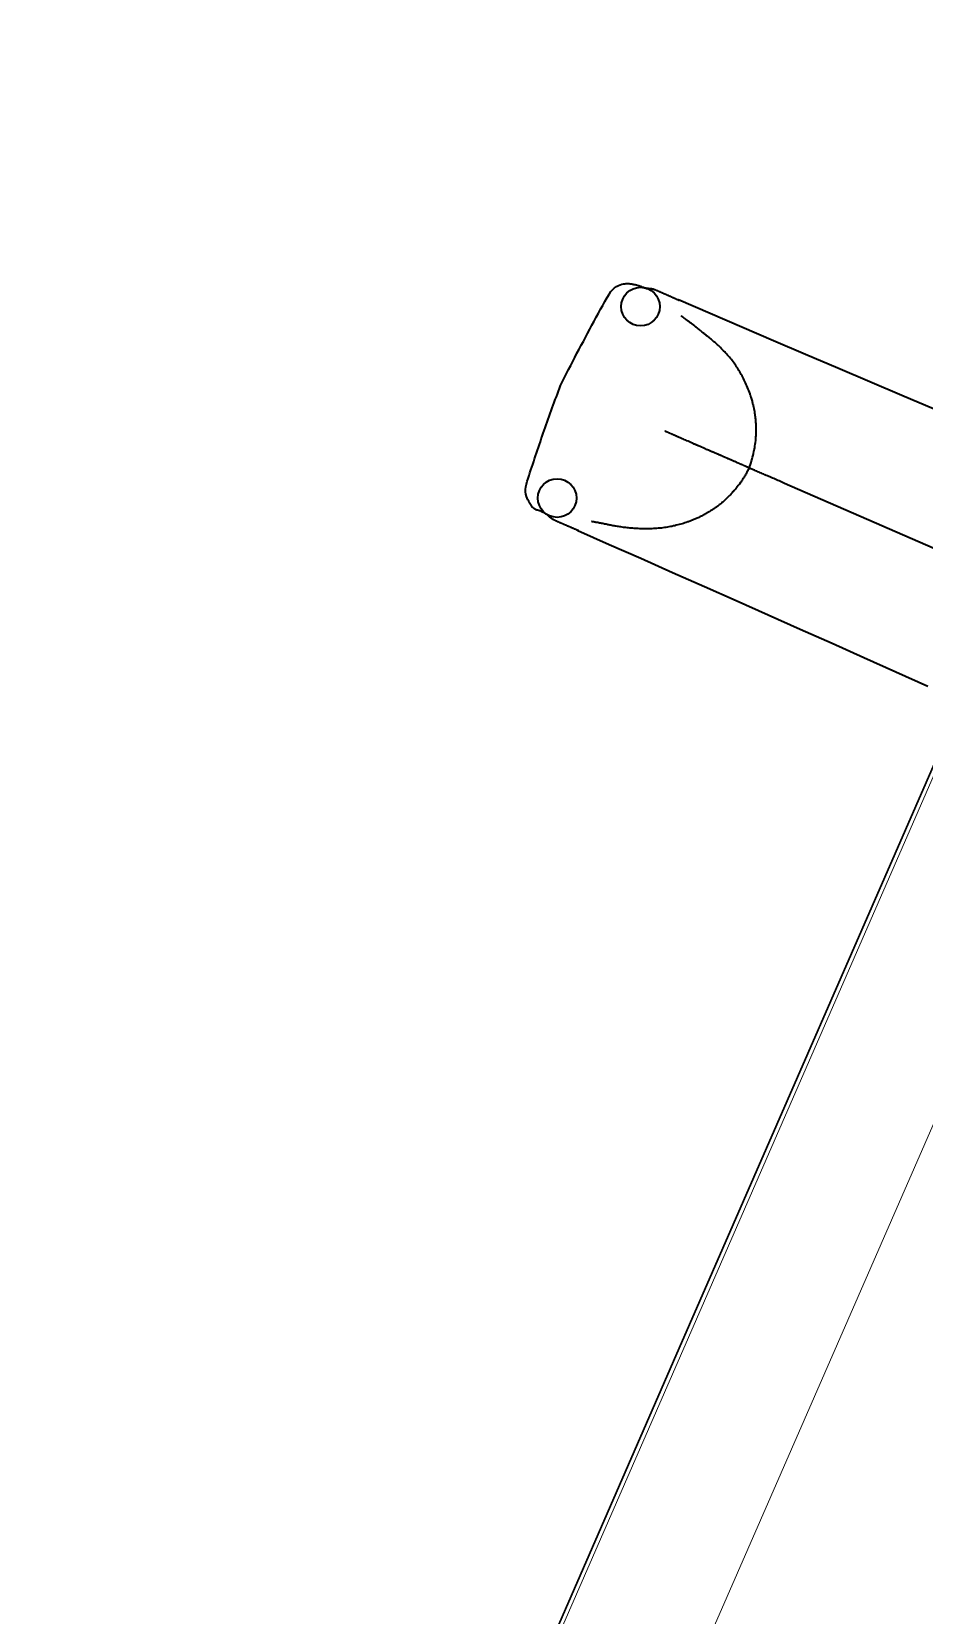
# Model space of a CAD drawing. Header units: millimetres. Extents: x -37281 to 954596, y -59787 to 956680.
# Drawn here: x 869663.5 to 869732.8, y -15136.8 to -15013.8 of the extents above; entities that cross this region are included whole.
import ezdxf

# ---------------------------------------------------------------- set-up
doc = ezdxf.new("R2010")
doc.units = ezdxf.units.MM
doc.header["$MEASUREMENT"] = 0
doc.linetypes.add('Dot & Dashed', pattern=[670.277762, 352.777767, -176.388884, 0, -141.111112])
for name, color, linetype, lineweight in [('0_Pen_No__7', 7, 'Continuous', 35), ('0_Pen_No__9', 7, 'Continuous', 13), ('New_A-20-M_Roof_Pen_No__93', 8, 'Continuous', 13), ('New_A-25-M_Curtain_Wall_Pen_No__90', 8, 'Continuous', 20), ('New_A-25-M_Wall_Ext_Pen_No__87', 8, 'Continuous', 20)]:
    doc.layers.add(name, color=color, linetype=linetype, lineweight=lineweight)
for name, color, linetype in [('New_A-20-M_Roof', 7, 'Continuous'), ('New_A-25-M_Curtain_Wall', 7, 'Continuous'), ('New_A-25-M_Wall_Ext', 7, 'Continuous'), ('New_ArchiCAD Windows', 7, 'Continuous')]:
    doc.layers.add(name, color=color, linetype=linetype)
doc.layers.add('New_A-25-M_Curtain_Wall_Pen_No__69', color=7, linetype='Continuous', lineweight=20, true_color=0x606060)
doc.layers.add('New_ArchiCAD Windows_Pen_No__23', color=7, linetype='Continuous', lineweight=30, true_color=0x2a2a2a)

# ---------------------------------------------------------------- blocks, each defined once
blk = doc.blocks.new('Wall_243_2', base_point=(874395.1, -4631.3))
at = {"layer": 'New_A-25-M_Wall_Ext_Pen_No__87', "linetype": 'Continuous', "flags": 128}
blk.add_lwpolyline([(874303.43, -4591.33), (866444.97, -22613.27)], dxfattribs=at)
blk = doc.blocks.new('Wall_245_2', base_point=(874285.09, -4632.6))
at = {"layer": 'New_A-25-M_Wall_Ext_Pen_No__87', "linetype": 'Continuous', "flags": 128}
blk.add_lwpolyline([(869174.27, -16353.33), (874285.09, -4632.6)], dxfattribs=at)
blk = doc.blocks.new('Triple Window 19_2')
at = {"layer": 'New_ArchiCAD Windows_Pen_No__23', "linetype": 'Continuous'}
for p, q in [((662.5, 0), (725, 0)), ((725, 0), (812.5, 0))]:
    blk.add_line(p, q, dxfattribs=at)
blk = doc.blocks.new('Wall_353_2', base_point=(874468.42, -4712.54))
at = {"layer": 'New_ArchiCAD Windows', "color": 251, "linetype": 'Continuous', "lineweight": 20, "true_color": 0x606060, "xscale": -1, "zscale": 1000, "rotation": 66.44041158399281}
blk.add_blockref('Triple Window 19_2', (870003.55, -14451.52), dxfattribs=at)
blk = doc.blocks.new('Morph_2_2', base_point=(864302.5, 0))
at = {"layer": 'New_A-20-M_Roof_Pen_No__93', "linetype": 'Continuous', "flags": 128}
blk.add_lwpolyline([(866367.03, -22792.01), (874315.32, -4564.06)], dxfattribs=at)
blk = doc.blocks.new('Beam_8_2', base_point=(874303.43, -4591.33))
at = {"layer": 'New_A-25-M_Curtain_Wall_Pen_No__69', "linetype": 'Dot & Dashed'}
blk.add_line((874303.43, -4591.33), (866444.97, -22613.27), dxfattribs=at)
at = {"layer": 'New_A-25-M_Curtain_Wall_Pen_No__90', "linetype": 'Continuous'}
blk.add_line((874303.43, -4591.33), (866444.97, -22613.27), dxfattribs=at)

msp = doc.modelspace()

# ---------------------------------------------------------------- linework, layer by layer
at = {"layer": '0_Pen_No__7', "linetype": 'Continuous', "flags": 128}
for points in [[(869708.34, -15034.12), (869708.46, -15033.95), (869708.6, -15033.8), (869708.74, -15033.67), (869708.89, -15033.57), (869709.04, -15033.49), (869709.19, -15033.43), (869709.32, -15033.38), (869709.43, -15033.36), (869709.53, -15033.34), (869709.62, -15033.33), (869709.7, -15033.33), (869709.77, -15033.33), (869709.83, -15033.33), (869709.89, -15033.33), (869709.95, -15033.34), (869710, -15033.35), (869710.05, -15033.35), (869710.09, -15033.36), (869710.14, -15033.37), (869710.19, -15033.38), (869710.23, -15033.39), (869710.27, -15033.39), (869710.32, -15033.4), (869710.36, -15033.41), (869710.4, -15033.42), (869710.44, -15033.43), (869710.48, -15033.45), (869710.52, -15033.46), (869710.55, -15033.47), (869710.59, -15033.48), (869710.63, -15033.49), (869710.67, -15033.51), (869710.7, -15033.52), (869710.74, -15033.53), (869710.78, -15033.54), (869710.81, -15033.56), (869710.85, -15033.57), (869710.89, -15033.58), (869710.93, -15033.6), (869710.97, -15033.61), (869711, -15033.62), (869711.04, -15033.64), (869711.08, -15033.65), (869711.11, -15033.66), (869711.15, -15033.67), (869711.18, -15033.68), (869711.22, -15033.7)], [(869701.89, -15048.91), (869701.96, -15048.7), (869702.03, -15048.48), (869702.1, -15048.26), (869702.17, -15048.04), (869702.24, -15047.82), (869702.31, -15047.6), (869702.38, -15047.38), (869702.46, -15047.16), (869702.53, -15046.94), (869702.6, -15046.72), (869702.68, -15046.51), (869702.75, -15046.29), (869702.83, -15046.07), (869702.9, -15045.85), (869702.98, -15045.63), (869703.05, -15045.41), (869703.13, -15045.19), (869703.2, -15044.97), (869703.28, -15044.75), (869703.36, -15044.53), (869703.43, -15044.31), (869703.51, -15044.1), (869703.59, -15043.88), (869703.66, -15043.66), (869703.74, -15043.44), (869703.82, -15043.22), (869703.9, -15043), (869703.98, -15042.79), (869704.06, -15042.57), (869704.14, -15042.35), (869704.22, -15042.13), (869704.3, -15041.92), (869704.38, -15041.7), (869704.46, -15041.48), (869704.54, -15041.26), (869704.7, -15040.95), (869704.85, -15040.63), (869705.01, -15040.32), (869705.17, -15040.01), (869705.34, -15039.69), (869705.5, -15039.38), (869705.66, -15039.07), (869705.82, -15038.75), (869705.99, -15038.44), (869706.15, -15038.13), (869706.32, -15037.82), (869706.48, -15037.51), (869706.65, -15037.2), (869706.82, -15036.88), (869706.98, -15036.57), (869707.15, -15036.26), (869707.32, -15035.95), (869707.49, -15035.64), (869707.66, -15035.33), (869707.83, -15035.03), (869708, -15034.72), (869708.17, -15034.42), (869708.34, -15034.12)], [(869711.13, -15033.67), (869711.15, -15033.67), (869711.16, -15033.67), (869711.17, -15033.67), (869711.18, -15033.67), (869711.19, -15033.68), (869711.2, -15033.68), (869711.21, -15033.68), (869711.22, -15033.68), (869711.23, -15033.68), (869711.24, -15033.68), (869711.25, -15033.68), (869711.26, -15033.69), (869711.27, -15033.69), (869711.28, -15033.69), (869711.3, -15033.69), (869711.31, -15033.69), (869711.32, -15033.69), (869711.33, -15033.7)], [(869711.31, -15033.69), (869711.33, -15033.69), (869711.35, -15033.69), (869711.36, -15033.69), (869711.37, -15033.7), (869711.38, -15033.7), (869711.4, -15033.7), (869711.41, -15033.7), (869711.42, -15033.7), (869711.44, -15033.7), (869711.46, -15033.7), (869711.47, -15033.7), (869711.49, -15033.71), (869711.51, -15033.71), (869711.53, -15033.71), (869711.55, -15033.71), (869711.57, -15033.72), (869711.59, -15033.72), (869711.61, -15033.72), (869711.63, -15033.73), (869711.66, -15033.73), (869711.68, -15033.74), (869711.7, -15033.74), (869711.73, -15033.75), (869711.75, -15033.76), (869711.77, -15033.76), (869711.8, -15033.77), (869711.82, -15033.78), (869711.85, -15033.79), (869711.87, -15033.79), (869711.89, -15033.8), (869711.92, -15033.81), (869711.94, -15033.82), (869711.97, -15033.83), (869711.99, -15033.84), (869712.01, -15033.85), (869712.03, -15033.86), (869712.05, -15033.87), (869712.07, -15033.88), (869712.09, -15033.88), (869712.11, -15033.89), (869712.13, -15033.9), (869712.15, -15033.91), (869712.17, -15033.92), (869712.19, -15033.93), (869712.21, -15033.94), (869712.23, -15033.95), (869712.25, -15033.95), (869712.27, -15033.96), (869712.29, -15033.97), (869712.31, -15033.98), (869712.33, -15033.99), (869712.35, -15034), (869712.37, -15034.01), (869712.39, -15034.02), (869712.41, -15034.02), (869712.43, -15034.03), (869712.45, -15034.04), (869712.47, -15034.05), (869712.49, -15034.06), (869712.51, -15034.07), (869712.53, -15034.08), (869712.55, -15034.09), (869712.57, -15034.09), (869712.59, -15034.1), (869712.61, -15034.11), (869712.63, -15034.12), (869712.65, -15034.13), (869712.67, -15034.14), (869712.69, -15034.15), (869712.71, -15034.16), (869712.73, -15034.16), (869712.75, -15034.17), (869712.77, -15034.18), (869712.79, -15034.19), (869712.81, -15034.2), (869712.83, -15034.21), (869712.85, -15034.22), (869712.87, -15034.23), (869712.89, -15034.24), (869712.91, -15034.24), (869712.93, -15034.25), (869712.95, -15034.26), (869712.97, -15034.27), (869712.99, -15034.28), (869713.01, -15034.29), (869713.03, -15034.3), (869713.05, -15034.31), (869713.07, -15034.32), (869713.09, -15034.32), (869713.11, -15034.33), (869713.13, -15034.34), (869713.15, -15034.35), (869713.17, -15034.36), (869713.19, -15034.37), (869713.21, -15034.38), (869713.23, -15034.39), (869713.25, -15034.4), (869713.27, -15034.41), (869713.29, -15034.41), (869713.31, -15034.42), (869713.33, -15034.43), (869713.35, -15034.44), (869713.37, -15034.45), (869713.39, -15034.46), (869713.41, -15034.47), (869713.43, -15034.48), (869713.45, -15034.48), (869713.47, -15034.49), (869713.49, -15034.5), (869713.5, -15034.51), (869713.52, -15034.52), (869713.54, -15034.53), (869713.56, -15034.53), (869713.57, -15034.54), (869713.59, -15034.55), (869713.61, -15034.56), (869713.62, -15034.56), (869713.64, -15034.57), (869713.65, -15034.57), (869713.66, -15034.58), (869713.68, -15034.59), (869713.69, -15034.59), (869713.7, -15034.6), (869713.71, -15034.6), (869713.72, -15034.61), (869713.74, -15034.61), (869713.75, -15034.62), (869713.76, -15034.62), (869713.77, -15034.63)], [(869733.57, -15043.1), (869731.07, -15042.03), (869728.57, -15040.97), (869726.08, -15039.9), (869723.58, -15038.84), (869721.1, -15037.77), (869718.62, -15036.71), (869716.16, -15035.65), (869713.7, -15034.6)], [(869737.08, -15055.45), (869721.95, -15048.86), (869721.85, -15048.81), (869721.74, -15048.77), (869721.63, -15048.72), (869721.53, -15048.67), (869721.43, -15048.63), (869721.32, -15048.58), (869721.22, -15048.54), (869721.12, -15048.49), (869721.02, -15048.45), (869720.92, -15048.41), (869720.82, -15048.36), (869720.72, -15048.32), (869720.62, -15048.28), (869720.53, -15048.24), (869720.43, -15048.19), (869720.34, -15048.15), (869720.24, -15048.11), (869720.15, -15048.07), (869720.06, -15048.03), (869719.97, -15047.99), (869719.88, -15047.95), (869719.79, -15047.91), (869719.7, -15047.88), (869719.62, -15047.84), (869719.53, -15047.8), (869719.45, -15047.77), (869719.36, -15047.73), (869719.28, -15047.69), (869719.2, -15047.66), (869719.25, -15047.52), (869719.3, -15047.38), (869719.35, -15047.24), (869719.39, -15047.1), (869719.43, -15046.96), (869719.47, -15046.82), (869719.51, -15046.67), (869719.54, -15046.53), (869719.57, -15046.39), (869719.6, -15046.25), (869719.63, -15046.11), (869719.65, -15045.96), (869719.67, -15045.82), (869719.69, -15045.68), (869719.71, -15045.53), (869719.71, -15045.46), (869719.72, -15045.38), (869719.73, -15045.31), (869719.73, -15045.24), (869719.74, -15045.16), (869719.74, -15045.09), (869719.74, -15045.02), (869719.75, -15044.94), (869719.75, -15044.87), (869719.75, -15044.79), (869719.75, -15044.72), (869719.75, -15044.65), (869719.75, -15044.57), (869719.75, -15044.5), (869719.75, -15044.43), (869719.74, -15044.35), (869719.74, -15044.28), (869719.74, -15044.21), (869719.73, -15044.14), (869719.73, -15044.07), (869719.72, -15044), (869719.72, -15043.93), (869719.71, -15043.86), (869719.7, -15043.8), (869719.7, -15043.73), (869719.69, -15043.67), (869719.68, -15043.6), (869719.67, -15043.54), (869719.66, -15043.48), (869719.65, -15043.42), (869719.65, -15043.36), (869719.64, -15043.31), (869719.63, -15043.25), (869719.62, -15043.2), (869719.61, -15043.15), (869719.6, -15043.09), (869719.59, -15043.04), (869719.58, -15042.99), (869719.57, -15042.95), (869719.56, -15042.9), (869719.55, -15042.85), (869719.54, -15042.81), (869719.53, -15042.76), (869719.51, -15042.72), (869719.5, -15042.67), (869719.49, -15042.63), (869719.48, -15042.59), (869719.47, -15042.55), (869719.46, -15042.51), (869719.45, -15042.47), (869719.43, -15042.39), (869719.41, -15042.32), (869719.38, -15042.24), (869719.36, -15042.17), (869719.34, -15042.1), (869719.32, -15042.04), (869719.29, -15041.97), (869719.27, -15041.91), (869719.22, -15041.78), (869719.18, -15041.65), (869719.13, -15041.53), (869719.08, -15041.41), (869719.03, -15041.29), (869718.98, -15041.17), (869718.93, -15041.05), (869718.87, -15040.94), (869718.82, -15040.83), (869718.76, -15040.72), (869718.71, -15040.61), (869718.65, -15040.5), (869718.59, -15040.39), (869718.53, -15040.29), (869718.47, -15040.19), (869718.41, -15040.09), (869718.35, -15039.99), (869718.29, -15039.89), (869718.22, -15039.79), (869718.16, -15039.69), (869718.09, -15039.6), (869718.03, -15039.51), (869717.96, -15039.42), (869717.89, -15039.32), (869717.82, -15039.23), (869717.75, -15039.15), (869717.67, -15039.06), (869717.6, -15038.97), (869717.53, -15038.89), (869717.45, -15038.8), (869717.37, -15038.72), (869717.3, -15038.64), (869717.22, -15038.55), (869717.14, -15038.47), (869717.06, -15038.39), (869716.98, -15038.31), (869716.89, -15038.23), (869716.81, -15038.15), (869716.73, -15038.08), (869716.64, -15038), (869716.55, -15037.92), (869716.46, -15037.85), (869716.38, -15037.77), (869716.29, -15037.69), (869716.24, -15037.66), (869716.2, -15037.62), (869716.15, -15037.58), (869716.11, -15037.55), (869716.07, -15037.51), (869716.02, -15037.48), (869715.98, -15037.44), (869715.94, -15037.41), (869715.9, -15037.38), (869715.86, -15037.34), (869715.82, -15037.31), (869715.78, -15037.28), (869715.74, -15037.25), (869715.7, -15037.22), (869715.67, -15037.19), (869715.63, -15037.16), (869715.56, -15037.1), (869715.48, -15037.04), (869715.41, -15036.98), (869715.35, -15036.93), (869715.28, -15036.88), (869715.22, -15036.83), (869715.15, -15036.78), (869715.09, -15036.73), (869715.04, -15036.68), (869714.98, -15036.64), (869714.92, -15036.6), (869714.87, -15036.55), (869714.82, -15036.51), (869714.77, -15036.48), (869714.72, -15036.44), (869714.67, -15036.4), (869714.63, -15036.37), (869714.58, -15036.34), (869714.54, -15036.3), (869714.5, -15036.27), (869714.46, -15036.25), (869714.42, -15036.22), (869714.39, -15036.19), (869714.35, -15036.17), (869714.32, -15036.14), (869714.29, -15036.12), (869714.26, -15036.1), (869714.23, -15036.08), (869714.2, -15036.06), (869714.18, -15036.04), (869714.15, -15036.02), (869714.13, -15036), (869714.11, -15035.99), (869714.09, -15035.97), (869714.07, -15035.96), (869714.05, -15035.95), (869714.04, -15035.93), (869714.02, -15035.92), (869714.01, -15035.91), (869714, -15035.9), (869713.98, -15035.9), (869713.97, -15035.89), (869713.97, -15035.88), (869713.95, -15035.87), (869713.94, -15035.86), (869713.93, -15035.85)], [(869719.2, -15047.66), (869719.19, -15047.65), (869719.18, -15047.65), (869719.17, -15047.65), (869719.16, -15047.64), (869719.15, -15047.64), (869719.14, -15047.63), (869719.12, -15047.62), (869719.11, -15047.62), (869719.09, -15047.61), (869719.07, -15047.6), (869719.04, -15047.59), (869719.02, -15047.58), (869719.01, -15047.57), (869718.99, -15047.57), (869718.98, -15047.56), (869718.96, -15047.55), (869718.94, -15047.55), (869718.93, -15047.54), (869718.91, -15047.53), (869718.89, -15047.52), (869718.88, -15047.52), (869718.86, -15047.51), (869718.84, -15047.5), (869718.82, -15047.49), (869718.8, -15047.48), (869718.78, -15047.48), (869718.76, -15047.47), (869718.74, -15047.46), (869718.72, -15047.45), (869718.7, -15047.44), (869718.68, -15047.43), (869718.66, -15047.42), (869718.64, -15047.41), (869718.62, -15047.4), (869718.6, -15047.4), (869718.58, -15047.39), (869718.56, -15047.38), (869718.53, -15047.37), (869718.51, -15047.36), (869718.49, -15047.35), (869718.47, -15047.34), (869718.44, -15047.33), (869718.42, -15047.32), (869718.4, -15047.31), (869718.37, -15047.3), (869718.35, -15047.29), (869718.33, -15047.28), (869718.3, -15047.27), (869718.28, -15047.26), (869718.23, -15047.24), (869718.19, -15047.22), (869718.14, -15047.19), (869718.09, -15047.17), (869718.04, -15047.15), (869717.99, -15047.13), (869717.89, -15047.09), (869717.79, -15047.04), (869717.75, -15047.02), (869717.7, -15047), (869717.65, -15046.98), (869717.6, -15046.96), (869717.55, -15046.94), (869717.53, -15046.93), (869717.51, -15046.92), (869717.46, -15046.9), (869717.44, -15046.89), (869717.41, -15046.88), (869717.39, -15046.87), (869717.36, -15046.86), (869717.34, -15046.85), (869717.31, -15046.83), (869717.29, -15046.82), (869717.26, -15046.81), (869717.24, -15046.8), (869717.21, -15046.79), (869717.18, -15046.78), (869717.16, -15046.77), (869717.13, -15046.75), (869717.1, -15046.74), (869717.07, -15046.73), (869717.04, -15046.72), (869717.02, -15046.71), (869716.99, -15046.69), (869716.96, -15046.68), (869716.93, -15046.67), (869716.9, -15046.65), (869716.87, -15046.64), (869716.84, -15046.63), (869716.81, -15046.61), (869716.78, -15046.6), (869716.75, -15046.59), (869716.71, -15046.57), (869716.68, -15046.56), (869716.65, -15046.55), (869716.62, -15046.53), (869716.58, -15046.52), (869716.55, -15046.5), (869716.52, -15046.49), (869716.48, -15046.47), (869716.45, -15046.46), (869716.42, -15046.44), (869716.38, -15046.43), (869716.35, -15046.41), (869716.31, -15046.4), (869716.27, -15046.38), (869716.24, -15046.37), (869716.2, -15046.35), (869716.17, -15046.33), (869716.13, -15046.32), (869716.09, -15046.3), (869716.05, -15046.29), (869716.02, -15046.27), (869715.98, -15046.25), (869715.94, -15046.24), (869715.9, -15046.22), (869715.82, -15046.18), (869715.78, -15046.17), (869715.74, -15046.15), (869715.71, -15046.13), (869715.67, -15046.12), (869715.65, -15046.11), (869715.63, -15046.1), (869715.61, -15046.09), (869715.58, -15046.08), (869715.56, -15046.07), (869715.54, -15046.06), (869715.52, -15046.05), (869715.5, -15046.05), (869715.49, -15046.04), (869715.47, -15046.03), (869715.45, -15046.02), (869715.43, -15046.01), (869715.41, -15046), (869715.39, -15046), (869715.37, -15045.99), (869715.35, -15045.98), (869715.34, -15045.97), (869715.32, -15045.97), (869715.3, -15045.96), (869715.28, -15045.95), (869715.27, -15045.94), (869715.25, -15045.94), (869715.23, -15045.93), (869715.22, -15045.92), (869715.2, -15045.91), (869715.19, -15045.91), (869715.17, -15045.9), (869715.15, -15045.89), (869715.14, -15045.89), (869715.12, -15045.88), (869715.11, -15045.87), (869715.1, -15045.87), (869715.08, -15045.86), (869715.07, -15045.86), (869715.05, -15045.85), (869715.04, -15045.84), (869715.03, -15045.84), (869715.01, -15045.83), (869715, -15045.83), (869714.99, -15045.82), (869714.98, -15045.82), (869714.96, -15045.81), (869714.95, -15045.8), (869714.94, -15045.8), (869714.84, -15045.76), (869714.66, -15045.68), (869714.47, -15045.59), (869714.37, -15045.55), (869714.28, -15045.51), (869714.18, -15045.47), (869714.09, -15045.43), (869714, -15045.39), (869713.9, -15045.35), (869713.86, -15045.33), (869713.83, -15045.32), (869713.81, -15045.31), (869713.79, -15045.3), (869713.76, -15045.29), (869713.74, -15045.28), (869713.71, -15045.27), (869713.69, -15045.25), (869713.67, -15045.24), (869713.64, -15045.23), (869713.62, -15045.22), (869713.59, -15045.21), (869713.57, -15045.2), (869713.54, -15045.19), (869713.52, -15045.18), (869713.49, -15045.17), (869713.47, -15045.16), (869713.44, -15045.15), (869713.42, -15045.14), (869713.39, -15045.12), (869713.36, -15045.11), (869713.34, -15045.1), (869713.31, -15045.09), (869713.29, -15045.08), (869713.26, -15045.07), (869713.23, -15045.06), (869713.21, -15045.04), (869713.18, -15045.03), (869713.15, -15045.02), (869713.13, -15045.01), (869713.1, -15045), (869713.07, -15044.99), (869713.05, -15044.97), (869713.02, -15044.96), (869712.99, -15044.95), (869712.96, -15044.94), (869712.94, -15044.93), (869712.91, -15044.91), (869712.88, -15044.9), (869712.85, -15044.89), (869712.82, -15044.88), (869712.79, -15044.86), (869712.76, -15044.85), (869712.74, -15044.84), (869712.71, -15044.83), (869712.68, -15044.81), (869712.65, -15044.8)], [(869719.2, -15047.66), (869719.17, -15047.73), (869719.14, -15047.79), (869719.1, -15047.86), (869719.07, -15047.92), (869719.03, -15047.99), (869718.99, -15048.05), (869718.96, -15048.11), (869718.92, -15048.18), (869718.88, -15048.24), (869718.85, -15048.31), (869718.81, -15048.37), (869718.77, -15048.43), (869718.73, -15048.49), (869718.69, -15048.55), (869718.65, -15048.61), (869718.61, -15048.67), (869718.57, -15048.73), (869718.52, -15048.79), (869718.44, -15048.91), (869718.35, -15049.03), (869718.26, -15049.14), (869718.22, -15049.2), (869718.17, -15049.25), (869718.13, -15049.31), (869718.08, -15049.37), (869718.03, -15049.42), (869717.99, -15049.48), (869717.94, -15049.53), (869717.89, -15049.59), (869717.84, -15049.64), (869717.79, -15049.69), (869717.74, -15049.75), (869717.68, -15049.8), (869717.63, -15049.86), (869717.58, -15049.91), (869717.53, -15049.96), (869717.47, -15050.01), (869717.42, -15050.06), (869717.37, -15050.11), (869717.31, -15050.16), (869717.26, -15050.21), (869717.2, -15050.26), (869717.15, -15050.31), (869717.09, -15050.35), (869717.04, -15050.4), (869716.98, -15050.45), (869716.93, -15050.49), (869716.87, -15050.53), (869716.82, -15050.57), (869716.76, -15050.62), (869716.71, -15050.66), (869716.66, -15050.7), (869716.61, -15050.73), (869716.55, -15050.77), (869716.5, -15050.81), (869716.45, -15050.84), (869716.4, -15050.87), (869716.35, -15050.91), (869716.31, -15050.94), (869716.26, -15050.97), (869716.21, -15051), (869716.17, -15051.03), (869716.12, -15051.06), (869716.08, -15051.08), (869716.04, -15051.11), (869715.99, -15051.13), (869715.95, -15051.16), (869715.91, -15051.18), (869715.87, -15051.2), (869715.83, -15051.23), (869715.79, -15051.25), (869715.76, -15051.27), (869715.72, -15051.29), (869715.68, -15051.31), (869715.64, -15051.33), (869715.57, -15051.37), (869715.5, -15051.4), (869715.43, -15051.44), (869715.36, -15051.47), (869715.29, -15051.51), (869715.23, -15051.54), (869715.16, -15051.57), (869715.1, -15051.6), (869715.03, -15051.62), (869714.97, -15051.65), (869714.91, -15051.68), (869714.85, -15051.7), (869714.79, -15051.73), (869714.73, -15051.75), (869714.67, -15051.77), (869714.61, -15051.79), (869714.55, -15051.82), (869714.49, -15051.84), (869714.44, -15051.86), (869714.32, -15051.89), (869714.21, -15051.93), (869714.1, -15051.97), (869713.99, -15052), (869713.88, -15052.03), (869713.77, -15052.06), (869713.65, -15052.09), (869713.54, -15052.12), (869713.43, -15052.15), (869713.32, -15052.17), (869713.2, -15052.2), (869713.09, -15052.22), (869712.97, -15052.24), (869712.85, -15052.26), (869712.74, -15052.28), (869712.62, -15052.3), (869712.5, -15052.31), (869712.38, -15052.33), (869712.25, -15052.34), (869712.13, -15052.35), (869712.01, -15052.36), (869711.88, -15052.37), (869711.76, -15052.38), (869711.64, -15052.39), (869711.52, -15052.39), (869711.4, -15052.39), (869711.28, -15052.39), (869711.16, -15052.4), (869711.05, -15052.39), (869710.93, -15052.39), (869710.82, -15052.39), (869710.7, -15052.39), (869710.59, -15052.38), (869710.48, -15052.38), (869710.37, -15052.37), (869710.26, -15052.36), (869710.15, -15052.35), (869710.04, -15052.34), (869709.94, -15052.33), (869709.83, -15052.32), (869709.73, -15052.31), (869709.63, -15052.3), (869709.53, -15052.29), (869709.43, -15052.28), (869709.33, -15052.26), (869709.24, -15052.25), (869709.15, -15052.23), (869709.05, -15052.22), (869708.96, -15052.21), (869708.87, -15052.19), (869708.79, -15052.18), (869708.7, -15052.16), (869708.62, -15052.15), (869708.54, -15052.13), (869708.46, -15052.12), (869708.38, -15052.1), (869708.31, -15052.09), (869708.23, -15052.07), (869708.16, -15052.06), (869708.09, -15052.04), (869708.03, -15052.03), (869707.96, -15052.02), (869707.9, -15052), (869707.84, -15051.99), (869707.78, -15051.98), (869707.73, -15051.97), (869707.7, -15051.96), (869707.67, -15051.96), (869707.65, -15051.95), (869707.62, -15051.95), (869707.6, -15051.94), (869707.58, -15051.94), (869707.55, -15051.93), (869707.53, -15051.93), (869707.51, -15051.93), (869707.49, -15051.92), (869707.45, -15051.91), (869707.41, -15051.91), (869707.37, -15051.9), (869707.34, -15051.89), (869707.3, -15051.89), (869707.27, -15051.88), (869707.24, -15051.88), (869707.21, -15051.87), (869707.19, -15051.87), (869707.16, -15051.86), (869707.14, -15051.86), (869707.12, -15051.86), (869707.1, -15051.85), (869707.08, -15051.85), (869707.06, -15051.85), (869707.05, -15051.84), (869707.03, -15051.84), (869707.02, -15051.84), (869707.01, -15051.84), (869706.99, -15051.83), (869706.98, -15051.83), (869706.96, -15051.83)], [(869703.54, -15051.31), (869703.51, -15051.29), (869703.47, -15051.27), (869703.44, -15051.26), (869703.41, -15051.24), (869703.37, -15051.22), (869703.34, -15051.2), (869703.3, -15051.18), (869703.27, -15051.16), (869703.23, -15051.14), (869703.2, -15051.13), (869703.16, -15051.11), (869703.12, -15051.09), (869703.09, -15051.07), (869703.05, -15051.05), (869703.02, -15051.03), (869702.98, -15051.01), (869702.95, -15051), (869702.91, -15050.99), (869702.88, -15050.98), (869702.84, -15050.97), (869702.81, -15050.96), (869702.77, -15050.95), (869702.74, -15050.94), (869702.7, -15050.93), (869702.67, -15050.92), (869702.63, -15050.91), (869702.59, -15050.89), (869702.56, -15050.87), (869702.52, -15050.85), (869702.48, -15050.82), (869702.44, -15050.78), (869702.4, -15050.74), (869702.35, -15050.7), (869702.31, -15050.64), (869702.26, -15050.58), (869702.22, -15050.51), (869702.17, -15050.43), (869702.12, -15050.34), (869702.07, -15050.25), (869702.01, -15050.14), (869701.96, -15050.02), (869701.91, -15049.88), (869701.86, -15049.71), (869701.83, -15049.53), (869701.83, -15049.33), (869701.84, -15049.12), (869701.89, -15048.91)], [(869703.61, -15051.39), (869703.6, -15051.38), (869703.6, -15051.38), (869703.59, -15051.37), (869703.58, -15051.36), (869703.57, -15051.35), (869703.56, -15051.35), (869703.55, -15051.34), (869703.54, -15051.33), (869703.53, -15051.32), (869703.52, -15051.31), (869703.51, -15051.31), (869703.5, -15051.3), (869703.49, -15051.29), (869703.48, -15051.28), (869703.47, -15051.27), (869703.46, -15051.27)], [(869705.96, -15052.55), (869705.95, -15052.54), (869705.94, -15052.54), (869705.93, -15052.53), (869705.91, -15052.53), (869705.89, -15052.52), (869705.88, -15052.51), (869705.87, -15052.51), (869705.86, -15052.5), (869705.85, -15052.5), (869705.84, -15052.49), (869705.82, -15052.49), (869705.81, -15052.48), (869705.79, -15052.47), (869705.78, -15052.47), (869705.76, -15052.46), (869705.74, -15052.45), (869705.73, -15052.45), (869705.71, -15052.44), (869705.69, -15052.43), (869705.67, -15052.42), (869705.65, -15052.41), (869705.63, -15052.41), (869705.61, -15052.4), (869705.59, -15052.39), (869705.57, -15052.38), (869705.55, -15052.37), (869705.54, -15052.36), (869705.52, -15052.36), (869705.5, -15052.35), (869705.48, -15052.34), (869705.45, -15052.33), (869705.43, -15052.32), (869705.41, -15052.31), (869705.39, -15052.3), (869705.37, -15052.3), (869705.35, -15052.29), (869705.33, -15052.28), (869705.31, -15052.27), (869705.29, -15052.26), (869705.27, -15052.25), (869705.25, -15052.24), (869705.23, -15052.24), (869705.21, -15052.23), (869705.19, -15052.22), (869705.17, -15052.21), (869705.15, -15052.2), (869705.13, -15052.19), (869705.11, -15052.18), (869705.09, -15052.18), (869705.07, -15052.17), (869705.05, -15052.16), (869705.03, -15052.15), (869705.01, -15052.14), (869704.99, -15052.13), (869704.97, -15052.12), (869704.95, -15052.12), (869704.93, -15052.11), (869704.91, -15052.1), (869704.89, -15052.09), (869704.87, -15052.08), (869704.85, -15052.07), (869704.83, -15052.06), (869704.81, -15052.05), (869704.79, -15052.05), (869704.77, -15052.04), (869704.75, -15052.03), (869704.73, -15052.02), (869704.71, -15052.01), (869704.69, -15052), (869704.67, -15051.99), (869704.65, -15051.99), (869704.63, -15051.98), (869704.61, -15051.97), (869704.59, -15051.96), (869704.57, -15051.95), (869704.55, -15051.94), (869704.53, -15051.93), (869704.51, -15051.92), (869704.49, -15051.92), (869704.47, -15051.91), (869704.45, -15051.9), (869704.43, -15051.89), (869704.41, -15051.88), (869704.39, -15051.87), (869704.37, -15051.86), (869704.35, -15051.85), (869704.33, -15051.84), (869704.31, -15051.84), (869704.29, -15051.83), (869704.27, -15051.82), (869704.25, -15051.81), (869704.23, -15051.8), (869704.21, -15051.79), (869704.19, -15051.78), (869704.17, -15051.77), (869704.15, -15051.77), (869704.12, -15051.75), (869704.1, -15051.74), (869704.08, -15051.73), (869704.05, -15051.72), (869704.03, -15051.71), (869704.01, -15051.7), (869703.99, -15051.68), (869703.96, -15051.67), (869703.94, -15051.66), (869703.92, -15051.64), (869703.9, -15051.63), (869703.88, -15051.62), (869703.86, -15051.6), (869703.84, -15051.59), (869703.83, -15051.58), (869703.81, -15051.57), (869703.79, -15051.55), (869703.78, -15051.54), (869703.76, -15051.53), (869703.74, -15051.51), (869703.73, -15051.5), (869703.72, -15051.49), (869703.7, -15051.48), (869703.69, -15051.47), (869703.68, -15051.46), (869703.67, -15051.45), (869703.66, -15051.44), (869703.65, -15051.43), (869703.64, -15051.42), (869703.63, -15051.41), (869703.62, -15051.4), (869703.61, -15051.39), (869703.6, -15051.38)], [(869705.89, -15052.51), (869708.33, -15053.6), (869710.79, -15054.68), (869713.25, -15055.78), (869715.72, -15056.87), (869718.2, -15057.97), (869720.68, -15059.08), (869723.16, -15060.18), (869725.64, -15061.29), (869728.12, -15062.4), (869730.6, -15063.51), (869733.08, -15064.61)]]:
    msp.add_lwpolyline(points, dxfattribs=at)
at = {"layer": '0_Pen_No__7', "linetype": 'Continuous'}
for centre in [(869710.76, -15035.12), (869704.28, -15050)]:
    msp.add_circle(centre, 1.5, dxfattribs=at)
at = {"layer": '0_Pen_No__9', "linetype": 'Continuous'}
msp.add_line((869735.96, -15093.04), (869620.08, -15358.79), dxfattribs=at)

# ---------------------------------------------------------------- block references
at = {"layer": 'New_A-20-M_Roof', "linetype": 'Continuous', "lineweight": 0}
msp.add_blockref('Morph_2_2', (864302.5, 0), dxfattribs=at)
at = {"layer": 'New_A-25-M_Curtain_Wall', "color": 8, "lineweight": 20}
msp.add_blockref('Beam_8_2', (874303.43, -4591.33), dxfattribs=at)
at = {"layer": 'New_A-25-M_Wall_Ext', "color": 250, "lineweight": 50, "true_color": 0x2a2a2a}
for name, p in [('Wall_245_2', (874285.09, -4632.6)), ('Wall_353_2', (874468.42, -4712.54)), ('Wall_243_2', (874395.1, -4631.3))]:
    msp.add_blockref(name, p, dxfattribs=at)

doc.saveas('drawing.dxf')
